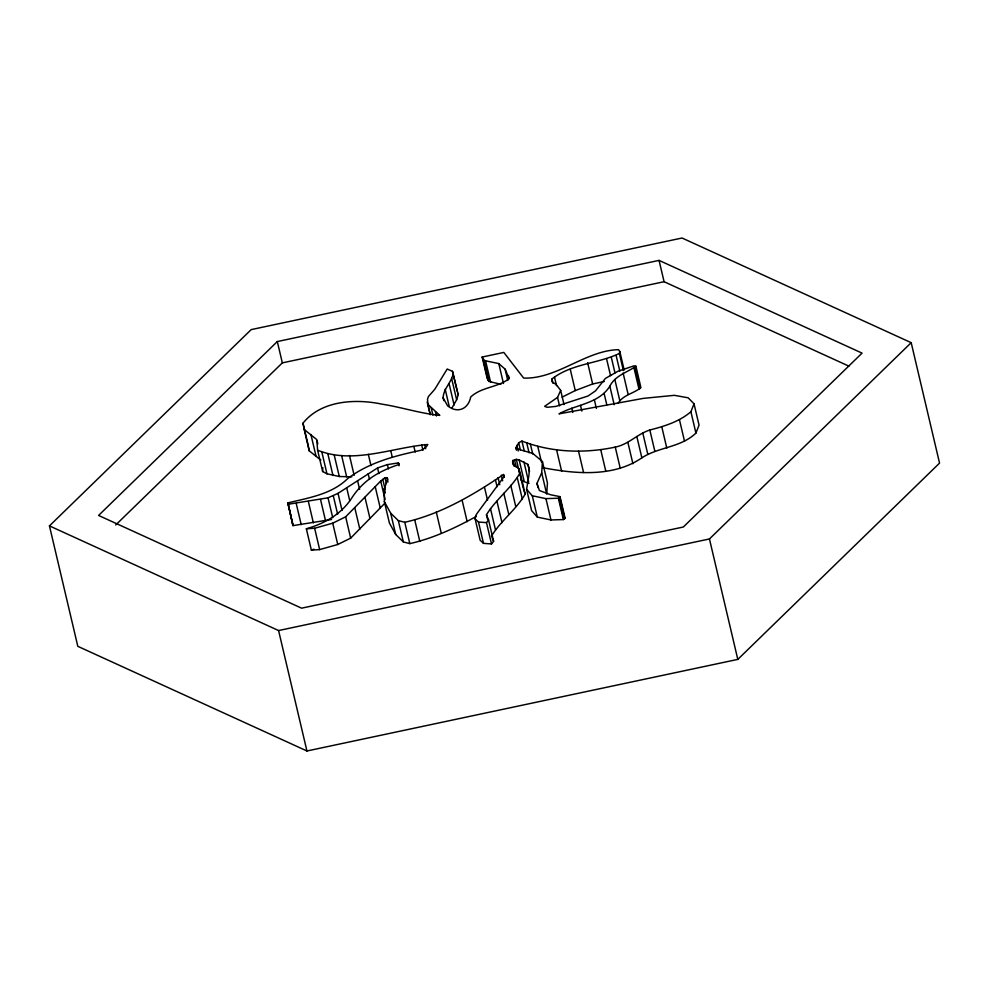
<?xml version="1.0" encoding="UTF-8"?>
<svg xmlns="http://www.w3.org/2000/svg" width="989" height="989" viewBox="0 0 989 989"><rect width="100%" height="100%" fill="white"/><g stroke="black" fill="none" stroke-linecap="round" stroke-linejoin="round"><path stroke-width="1.48" d="M331.55 519.485L292.954 525.629L287.96 502.882C308.741 497.801 331.686 494.302 347.683 478.602C369.132 462.345 395.316 455.706 421.129 450.255C423.712 448.932 426.531 447.213 427.78 444.494C391.842 447.572 352.875 464.583 317.617 450.193L316.814 439.623L304.204 429.498L302.993 423.181C321.24 400.322 355.57 398.505 382.335 404.217C401.621 407.258 420.337 413.476 439.784 415.368L427.953 404.402L427.495 399.272L428.41 396.564L434.801 389.27L447.201 369.008L452.505 371.332L458.228 394.611L456.634 399.766L451.763 408.333M292.954 525.629L287.96 502.882M351.886 476.809L339.289 476.513L326.963 473.805L322.649 471.53L322.822 467.735M542.417 461.554L547.436 482.879L546.719 494.141L541.7 472.816L542.417 461.554L532.799 453.407L515.838 448.524L518.669 442.713L521.945 441.082C551.454 452.591 584.487 453.654 615.257 447.102C628.361 444.531 637.411 433.998 649.835 430.005C664.41 426.247 679.295 421.722 690.903 411.745L694.018 403.809L688.183 397.825L674.411 395.328L643.357 398.369L558.995 413.859C575.845 404.464 598.741 403.858 609.842 386.192C615.071 375.499 627.187 372.519 635.89 366.202L633.887 365.856L618.026 371.221L605.367 378.453L595.502 390.878L588.01 396.008L555.917 406.38L547.201 407.32L544.618 406.343L557.549 397.405L560.676 390.358L556.127 384.498L552.085 381.816L551.949 378.96C571.667 363.569 597.727 363.791 619.361 353.456L619.819 351.552L618.545 349.673C585.624 350.403 557.079 379.232 523.651 378.082L503.809 352.43L482.138 357.041L487.157 378.367L488.85 381.395L500.879 384.301M541.7 472.816L536.978 483.349L539.413 490.507L550.576 494.76L560.034 496.639L565.053 517.964L563.384 519.571L550.96 519.954L537.311 517.099L531.612 510.621L526.593 489.295L528.967 475.091L529.239 468.576L527.866 464.397L519.151 459.897L516.332 459.353L512.722 460.528L513.143 464.706M512.475 461.863L514.367 465.498L518.545 468.254L520.165 472.742C511.226 488.282 495.823 499.383 486.464 514.762L488.566 519.954L493.598 541.292L491.508 543.962L483.497 543.357L480.147 540.241L475.116 518.916L475.82 515.368L477.514 512.797L504.081 476.624L503.525 474.51C473.434 494.834 440.81 514.181 404.773 522.279L398.32 520.61L390.667 513.155L384.362 501.621L384.338 488.615L387.849 478.997L386.946 477.724L384.993 477.749L380.716 481.013L345.656 516.814L332.737 523.181L314.638 528.262L306.343 528.781L311.362 550.119L319.657 549.6L337.756 544.506L350.675 538.14L384.808 503.277M443.777 400.681L443.109 397.838C443.48 388.405 451.726 382.422 453.209 373.286M542.788 467.673C575.153 473.941 613.279 477.464 641.861 457.845C658.612 446.88 680.988 447.584 695.922 433.071L699.05 425.134L694.018 403.809M526.593 489.295L532.292 495.773L545.94 498.629L558.365 498.233L560.034 496.639M491.484 536.1C500.854 520.709 516.258 509.607 525.196 494.08L520.165 472.742M618.187 403.092C623.317 394.735 634.097 393.474 640.909 387.54L635.89 366.202M491.508 543.962L486.477 522.625L488.566 519.954M49.45 525.888L251.194 329.609L682.064 238.015L911.19 342.676L939.55 463.112L737.806 659.391L306.936 750.985L77.81 646.324L49.45 525.888L278.577 630.549L709.447 538.956L911.19 342.676M277.316 341.551L98.579 515.442L301.583 608.173L683.325 527.013L862.062 353.122L659.057 260.391L277.316 341.551L282.335 362.876L115.738 524.961M287.935 504.303L328.027 497.813L338.028 493.35L377.563 467.933L387.404 464.62L398.394 462.914L399.309 464.373C378.997 471.135 363.062 480.073 351.182 498.889C340.624 514.676 324.12 523.638 306.343 528.781M384.362 501.621L389.382 522.946L395.699 534.48L403.351 541.947L409.805 543.616C433.231 538.362 455.41 527.879 476.389 516.382M562.148 397.121L575.264 390.581L592.646 383.979L604.279 381.482M311.362 550.119L313.97 549.155M282.335 362.876L664.089 281.717L848.883 366.14M475.116 518.916L478.478 522.031L486.477 522.625M528.991 483.374L521.364 480.679L520.684 477.835M482.138 357.041L483.831 360.058L485.574 360.824L498.79 363.581L505.107 369.144L509.224 378.651M563.953 517.445L565.053 517.964M304.204 429.498L309.223 450.836L320.856 460.108M443.109 397.838L447.621 405.836C457.598 413.884 468.415 408.964 470.69 397.034C481.383 386.884 497.801 387.589 508.939 378.762L508.556 375.808M492.015 537.398L493.598 541.292M457.524 392.658L458.228 394.611M523.564 489.58L525.196 494.08M659.057 260.391L664.089 281.717M690.903 411.745L695.922 433.071M709.447 538.956L737.806 659.391M679.48 419.843L684.512 441.168M661.777 426.766L666.796 448.104M635.062 367.253L640.081 388.578M649.835 430.005L654.866 451.343M634.011 368.032L639.042 389.357M642.751 432.848L647.77 454.174M619.819 351.552L624.17 370.034M619.361 353.456L623.379 370.529M623.119 373.063L628.139 394.401M636.829 436.52L641.861 457.845M616.122 355.434L619.806 371.085M611.326 357.363L615.01 373.001M614.837 379.529L619.856 400.866M627.891 442.417L632.911 463.754M606.529 358.587L610.547 375.659M609.842 386.192L614.194 404.686M604.118 393.461L606.801 404.847M615.257 447.102L620.288 468.44M587.627 362.642L592.646 383.979M594.377 399.89L596.379 408.42M600.768 449.871L605.8 471.197M580.518 405.403L581.853 411.09M570.245 369.243L575.264 390.581M571.827 408.185L572.829 412.45M578.553 451.207L583.572 472.532M560.676 390.358L564.027 404.575M554.508 377.106L556.523 385.636M557.549 397.405L559.551 405.935M551.949 378.96L552.95 383.225M556.622 449.983L561.653 471.32M559.762 497.269L564.781 518.607M558.933 497.887L563.953 519.213M558.365 498.233L563.384 519.571M537.756 446.336L541.44 461.987M545.94 498.629L550.96 519.954M530.401 444.11L532.737 454.062M536.978 483.349L537.979 487.614M526.704 442.8L529.053 452.752M527.866 464.397L529.548 471.506M505.107 369.144L507.777 380.518M521.945 441.082L524.281 451.033M532.292 495.773L537.311 517.099M523.972 462.036L528.658 481.952M518.669 442.713L520.35 449.822M498.79 363.581L503.475 383.485M516.888 445.285L518.224 450.972M519.151 459.897L524.17 481.223M515.801 447.325L516.468 450.168M518.545 468.254L523.23 488.158M516.332 459.353L520.016 474.992M514.527 459.934L516.209 467.043M517.383 478.132L522.402 499.47M512.722 460.528L514.07 466.215M485.574 360.824L490.593 382.15M483.831 360.058L488.85 381.395M482.929 358.562L487.948 379.9M510.757 485.302L515.776 506.628M503.525 474.51L504.192 477.353M501.336 475.128L502.672 480.815M503.797 493.301L508.816 514.639M498.073 477.588L499.742 484.697M495.39 479.628L497.059 486.749M496.96 501.312L501.979 522.649M490.47 508.531L495.489 529.869M484.536 487.466L487.552 500.261M486.464 514.762L487.466 519.027M452.505 371.332L457.19 391.236M451.614 378.428L456.634 399.766M449.093 383.695L454.112 405.02M478.478 522.031L483.497 543.357M445.174 389.209L449.191 406.281M462.147 500.347L467.179 521.685M435.432 411.721L436.446 415.986M431.241 408.037L432.91 415.145M427.953 404.402L430.289 414.354M427.186 401.991L430.203 414.787M424.677 444.531L425.678 448.796M421.611 444.667L422.946 450.354M436.285 512.042L441.304 533.368M413.859 446.398L415.195 452.084M414.787 520.115L419.806 541.44M398.394 462.914L399.062 465.757M390.853 451.157L392.188 456.844M404.773 522.279L409.805 543.616M387.404 464.62L388.405 468.885M398.32 520.61L403.351 541.947M386.946 477.724L387.96 481.989M384.993 477.749L386.328 483.436M382.78 479.381L385.117 489.332M390.667 513.155L395.699 534.48M384.338 488.615L385.339 492.881M377.563 467.933L378.898 473.62M380.716 481.013L385.067 499.507M368.316 454.26L370.999 465.646M375.202 486.613L380.221 507.95M368.168 473.743L369.503 479.43M364.953 497.257L369.985 518.582M357.598 480.864L359.613 489.394M349.476 455.447L354.161 475.363M354.816 507.889L359.835 529.214M341.625 455.533L346.657 476.859M346.731 487.923L349.747 500.731M334.257 455.187L339.289 476.513M345.656 516.814L350.675 538.14M338.028 493.35L342.046 510.411M327.94 454.198L332.972 475.524M333.293 495.761L337.645 514.255M321.944 452.48L326.963 473.805M317.148 441.045L317.815 443.9M317.617 450.193L322.649 471.53M328.027 497.813L332.724 517.729M332.737 523.181L337.756 544.506M310.917 434.492L315.936 455.818M302.993 423.181L308.012 444.518M320.535 499.507L325.554 520.832M308.358 501.522L313.377 522.86M314.638 528.262L319.657 549.6M296.181 503.302L301.2 524.64M287.947 503.586L292.967 524.924M278.577 630.549L306.936 750.985M308.259 445.779L309.223 450.836"/></g></svg>
